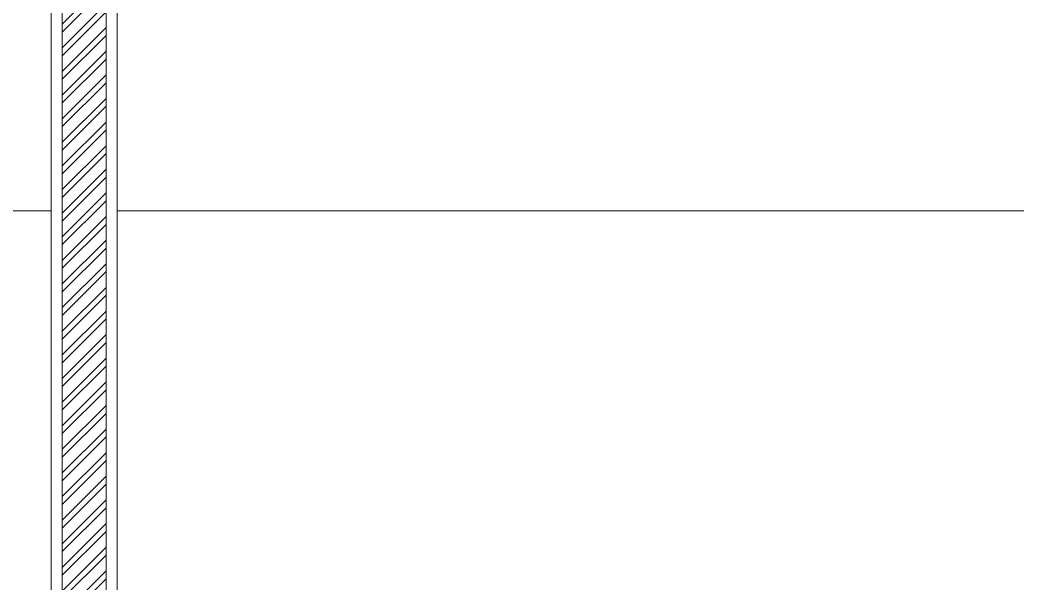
# Model space of a CAD drawing. Header units: millimetres. Extents: x -280308 to 6402717, y -14 to 2073074.
# Drawn here: x 10411 to 12686, y 569699 to 570984 of the extents above; entities that cross this region are included whole.
import ezdxf

# ---------------------------------------------------------------- set-up
doc = ezdxf.new("R2010")
doc.units = ezdxf.units.MM
doc.linetypes.add('DASHED2', pattern=[0.375, 0.25, -0.125])
doc.layers.get('0').update_dxf_attribs({"lineweight": 0})
for name, color, linetype, lineweight in [('A-ALINE-3', 111, 'Continuous', 15), ('A-ALINE-6', 117, 'Continuous', 9), ('A-FURN-EQPM', 177, 'Continuous', 0)]:
    doc.layers.add(name, color=color, linetype=linetype, lineweight=lineweight)
doc.layers.add('A-FILL-1', color=7, linetype='Continuous', lineweight=0, true_color=0x454545)

# ---------------------------------------------------------------- blocks, each defined once
blk = doc.blocks.new('A$Cf856f872')
at = {"layer": 'A-FILL-1', "ltscale": 0.25}
h = blk.add_hatch(dxfattribs=at)
h.set_pattern_fill('ANSI32', color=256, scale=4, angle=180)
h.set_pattern_definition([(225, (-187293.888, -295407.39), (26.9407684, -26.9407684), []), (225, (-187311.85, -295407.39), (26.9407684, -26.9407684), [])])
h.paths.add_polyline_path([(56622.8, -7497), (56622.8, -1747), (56522.8, -1747), (56522.8, -7497)])
at = {"layer": 'A-ALINE-3', "linetype": 'Continuous'}
blk.add_lwpolyline([(56622.8, -7497), (56622.8, -1747), (56522.8, -1747), (56522.8, -7497)], close=True, dxfattribs=at)
at = {"layer": 'A-ALINE-6'}
blk.add_lwpolyline([(56647.8, -7497), (56647.8, -1747), (56497.8, -1747), (56497.8, -7497)], close=True, dxfattribs=at)
blk = doc.blocks.new('A$C3304e30a')
at = {"color": 0, "linetype": 'DASHED2', "lineweight": -2, "ltscale": 6}
for points in [[(44350, 0), (40150, 0), (40150, -2400), (44350, -2400)], [(44500, 0), (48450, 0), (48450, -2400), (44500, -2400)]]:
    blk.add_lwpolyline(points, close=True, dxfattribs=at)
blk = doc.blocks.new('4')
at = {"ltscale": 0.25}
blk.add_blockref('A$Cf856f872', (-46014.9, 574695.2), dxfattribs=at)
at = {"layer": 'A-FURN-EQPM', "ltscale": 0.25}
blk.add_blockref('A$C3304e30a', (-33867.1, 572948.3), dxfattribs=at)

msp = doc.modelspace()

# ---------------------------------------------------------------- block references
msp.add_blockref('4', (0, 0))

doc.saveas('drawing.dxf')
